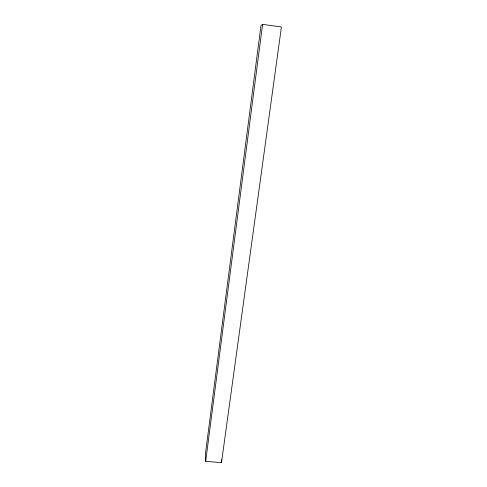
<?xml version="1.0" encoding="UTF-8"?>
<svg xmlns="http://www.w3.org/2000/svg" width="487" height="487" viewBox="0 0 487 487"><rect width="100%" height="100%" fill="white"/><g stroke="black" fill="none" stroke-linecap="round" stroke-linejoin="round"><path stroke-width="0.73" d="M205.672 461.347L262.59 24.35L281.413 26.986L221.488 462.65L205.672 461.347L205.587 452.587L260.983 25.47L262.59 24.35M221.342 459.728L221.488 462.65"/></g></svg>
